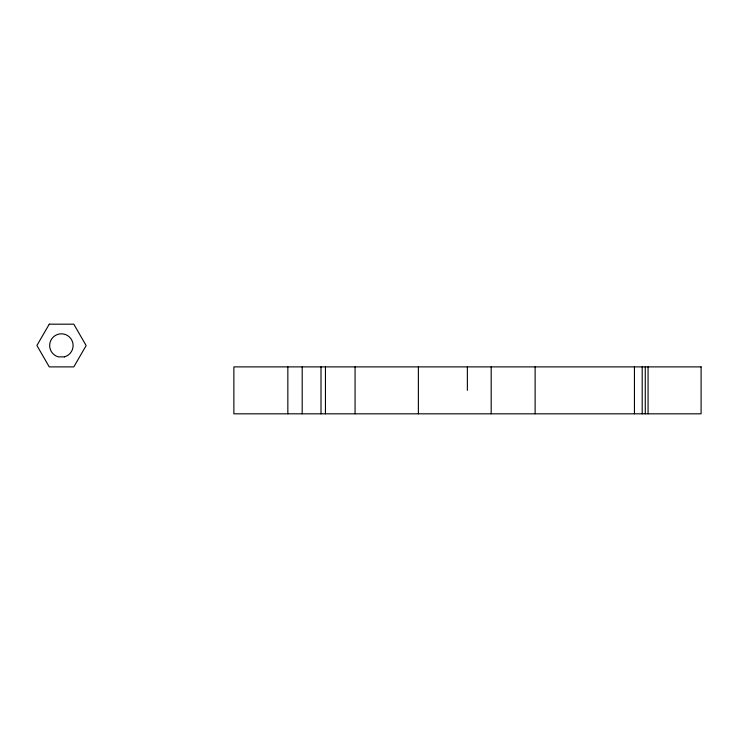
<?xml version="1.0" encoding="UTF-8"?>
<svg xmlns="http://www.w3.org/2000/svg" width="738" height="738" viewBox="0 0 738 738"><rect width="100%" height="100%" fill="white"/><g stroke="black" fill="none" stroke-linecap="round" stroke-linejoin="round"><path stroke-width="1.11" d="M648.065 366.887L648.065 413.815M645.27 366.887L645.27 413.815M642.198 366.887L642.198 413.815M634.44 366.887L634.44 413.815M535.124 366.887L535.124 413.815M491.185 366.887L491.185 413.815M467.366 366.887L467.366 390.347M418.381 366.887L418.381 413.815M355.07 366.887L355.07 413.815M325.449 366.887L325.449 413.815M321.002 366.887L321.002 413.815M302.193 366.887L302.193 413.815M287.848 366.887L287.848 413.815M49.252 324.185L36.9 345.495L49.252 366.887L73.8 366.887L86.152 345.587L73.8 324.185L49.252 324.185M64.418 356.869L58.348 356.869A11.734 11.734 0 0 1 51.771 338.807A11.734 11.734 0 0 1 70.986 338.807A11.734 11.734 0 0 1 64.418 356.869M701.1 366.887L233.872 366.887L233.872 413.815L701.1 413.815L701.1 366.887"/></g></svg>
